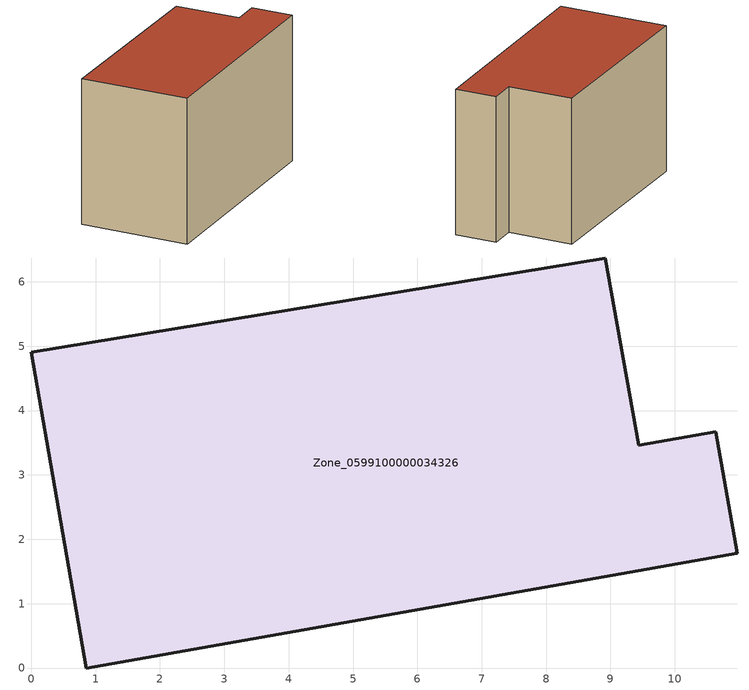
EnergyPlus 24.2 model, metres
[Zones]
Zone_0599100000034326
 floor ground (C_G): 0.86,0 0,4.91 8.92,6.37 9.44,3.46 10.64,3.67 10.97,1.78 z0
 wall outside (C_F): 0.86,0 10.97,1.78 10.64,3.67 9.44,3.46 8.92,6.37 0,4.91 0.86,0 z0:6.69
 roof outside (C_R): 0,4.91 0.86,0 10.97,1.78 10.64,3.67 9.44,3.46 8.92,6.37 z6.69
[BUILDING]
Pand.0599100000034326: North Axis=0; Terrain=City; Loads Convergence Tolerance Value=0.04; Temperature Convergence Tolerance Value=0.4; Solar Distribution=FullExterior; Maximum Number of Warmup Days=25; Minimum Number of Warmup Days=1
[Site:Location]
Rotterdam.The.Hague.AP_ZH_NLD Design_Conditions: Latitude=51.96; Longitude=4.45; Time Zone=1; Elevation=-4.5
[SITE:GROUNDTEMPERATURE:BUILDINGSURFACE]
18, 18, 18, 18, 18, 18, 18, 18, 18, 18, 18, 18
[MATERIAL] Thermal Absorptance=0.9; Solar Absorptance=0.7; Visible Absorptance=0.7
Name | Roughness | Thickness | Conductivity | Density | Specific Heat
G.TI.1946 | MediumSmooth | 0.15 | 1 | 540 | 1210
F.TI.1946 | Rough | 0.3 | 0.857143 | 1920 | 840
R.TI.1946 | MediumRough | 0.2 | 0.1 | 1500 | 1000
[CONSTRUCTION]
C_G: G.TI.1946
C_F: F.TI.1946
C_R: R.TI.1946
[ZONE]
Zone_0599100000034326: Type=1; Multiplier=1; Ceiling Height=Autocalculate; Volume=Autocalculate; Floor Area=autocalculate; Part of Total Floor Area=Yes
[ZONEINFILTRATION:DESIGNFLOWRATE]
Infil_Zone_0599100000034326: Zone or ZoneList or Space or SpaceList=Zone_0599100000034326; Schedule=AlwaysOn; Design Flow Rate Calculation Method=Flow/Area; Flow Rate per Floor Area=0.003; Constant Term Coefficient=1; Temperature Term Coefficient=0; Velocity Term Coefficient=0; Velocity Squared Term Coefficient=0
[HVACTEMPLATE:ZONE:IDEALLOADSAIRSYSTEM]
Zone_0599100000034326: Maximum Heating Supply Air Temperature=50; Minimum Cooling Supply Air Temperature=13; Maximum Heating Supply Air Humidity Ratio=0.0156; Minimum Cooling Supply Air Humidity Ratio=0.0077; Heating Limit=NoLimit; Cooling Limit=NoLimit; Dehumidification Control Type=ConstantSensibleHeatRatio; Cooling Sensible Heat Ratio=0.7; Dehumidification Setpoint=60; Humidification Control Type=None; Humidification Setpoint=30; Outdoor Air Method=None; Outdoor Air Flow Rate per Person=0.00944; Outdoor Air Flow Rate per Zone Floor Area=0; Outdoor Air Flow Rate per Zone=0; Demand Controlled Ventilation Type=None; Outdoor Air Economizer Type=NoEconomizer; Heat Recovery Type=None; Sensible Heat Recovery Effectiveness=0.7; Latent Heat Recovery Effectiveness=0.65
[ZONECONTROL:THERMOSTAT]
ThermostatControl_Zone_0599100000034326: Zone or ZoneList=Zone_0599100000034326; Control Type Schedule=DualSetpointControlType; Control 1=Thermostat_Zone_0599100000034326; Temperature Difference Between Cutout And Setpoint=0
[THERMOSTATSETPOINT:DUALSETPOINT]
Thermostat_Zone_0599100000034326: Heating Setpoint Temperature Schedule=HeatingSetpoint_Zone_0599100000034326; Cooling Setpoint Temperature Schedule=CoolingSetpoint_Zone_0599100000034326
[SCHEDULE:COMPACT]
HeatingSetpoint_Zone_0599100000034326: Through: 12/31, For: AllDays, Until: 24:00, 21
CoolingSetpoint_Zone_0599100000034326: Through: 12/31, For: AllDays, Until: 24:00, 24
DualSetpointControlType: Through: 12/31, For: AllDays, Until: 24:00, 4
AlwaysOn: Through: 12/31, For: AllDays, Until: 24:00, 1
